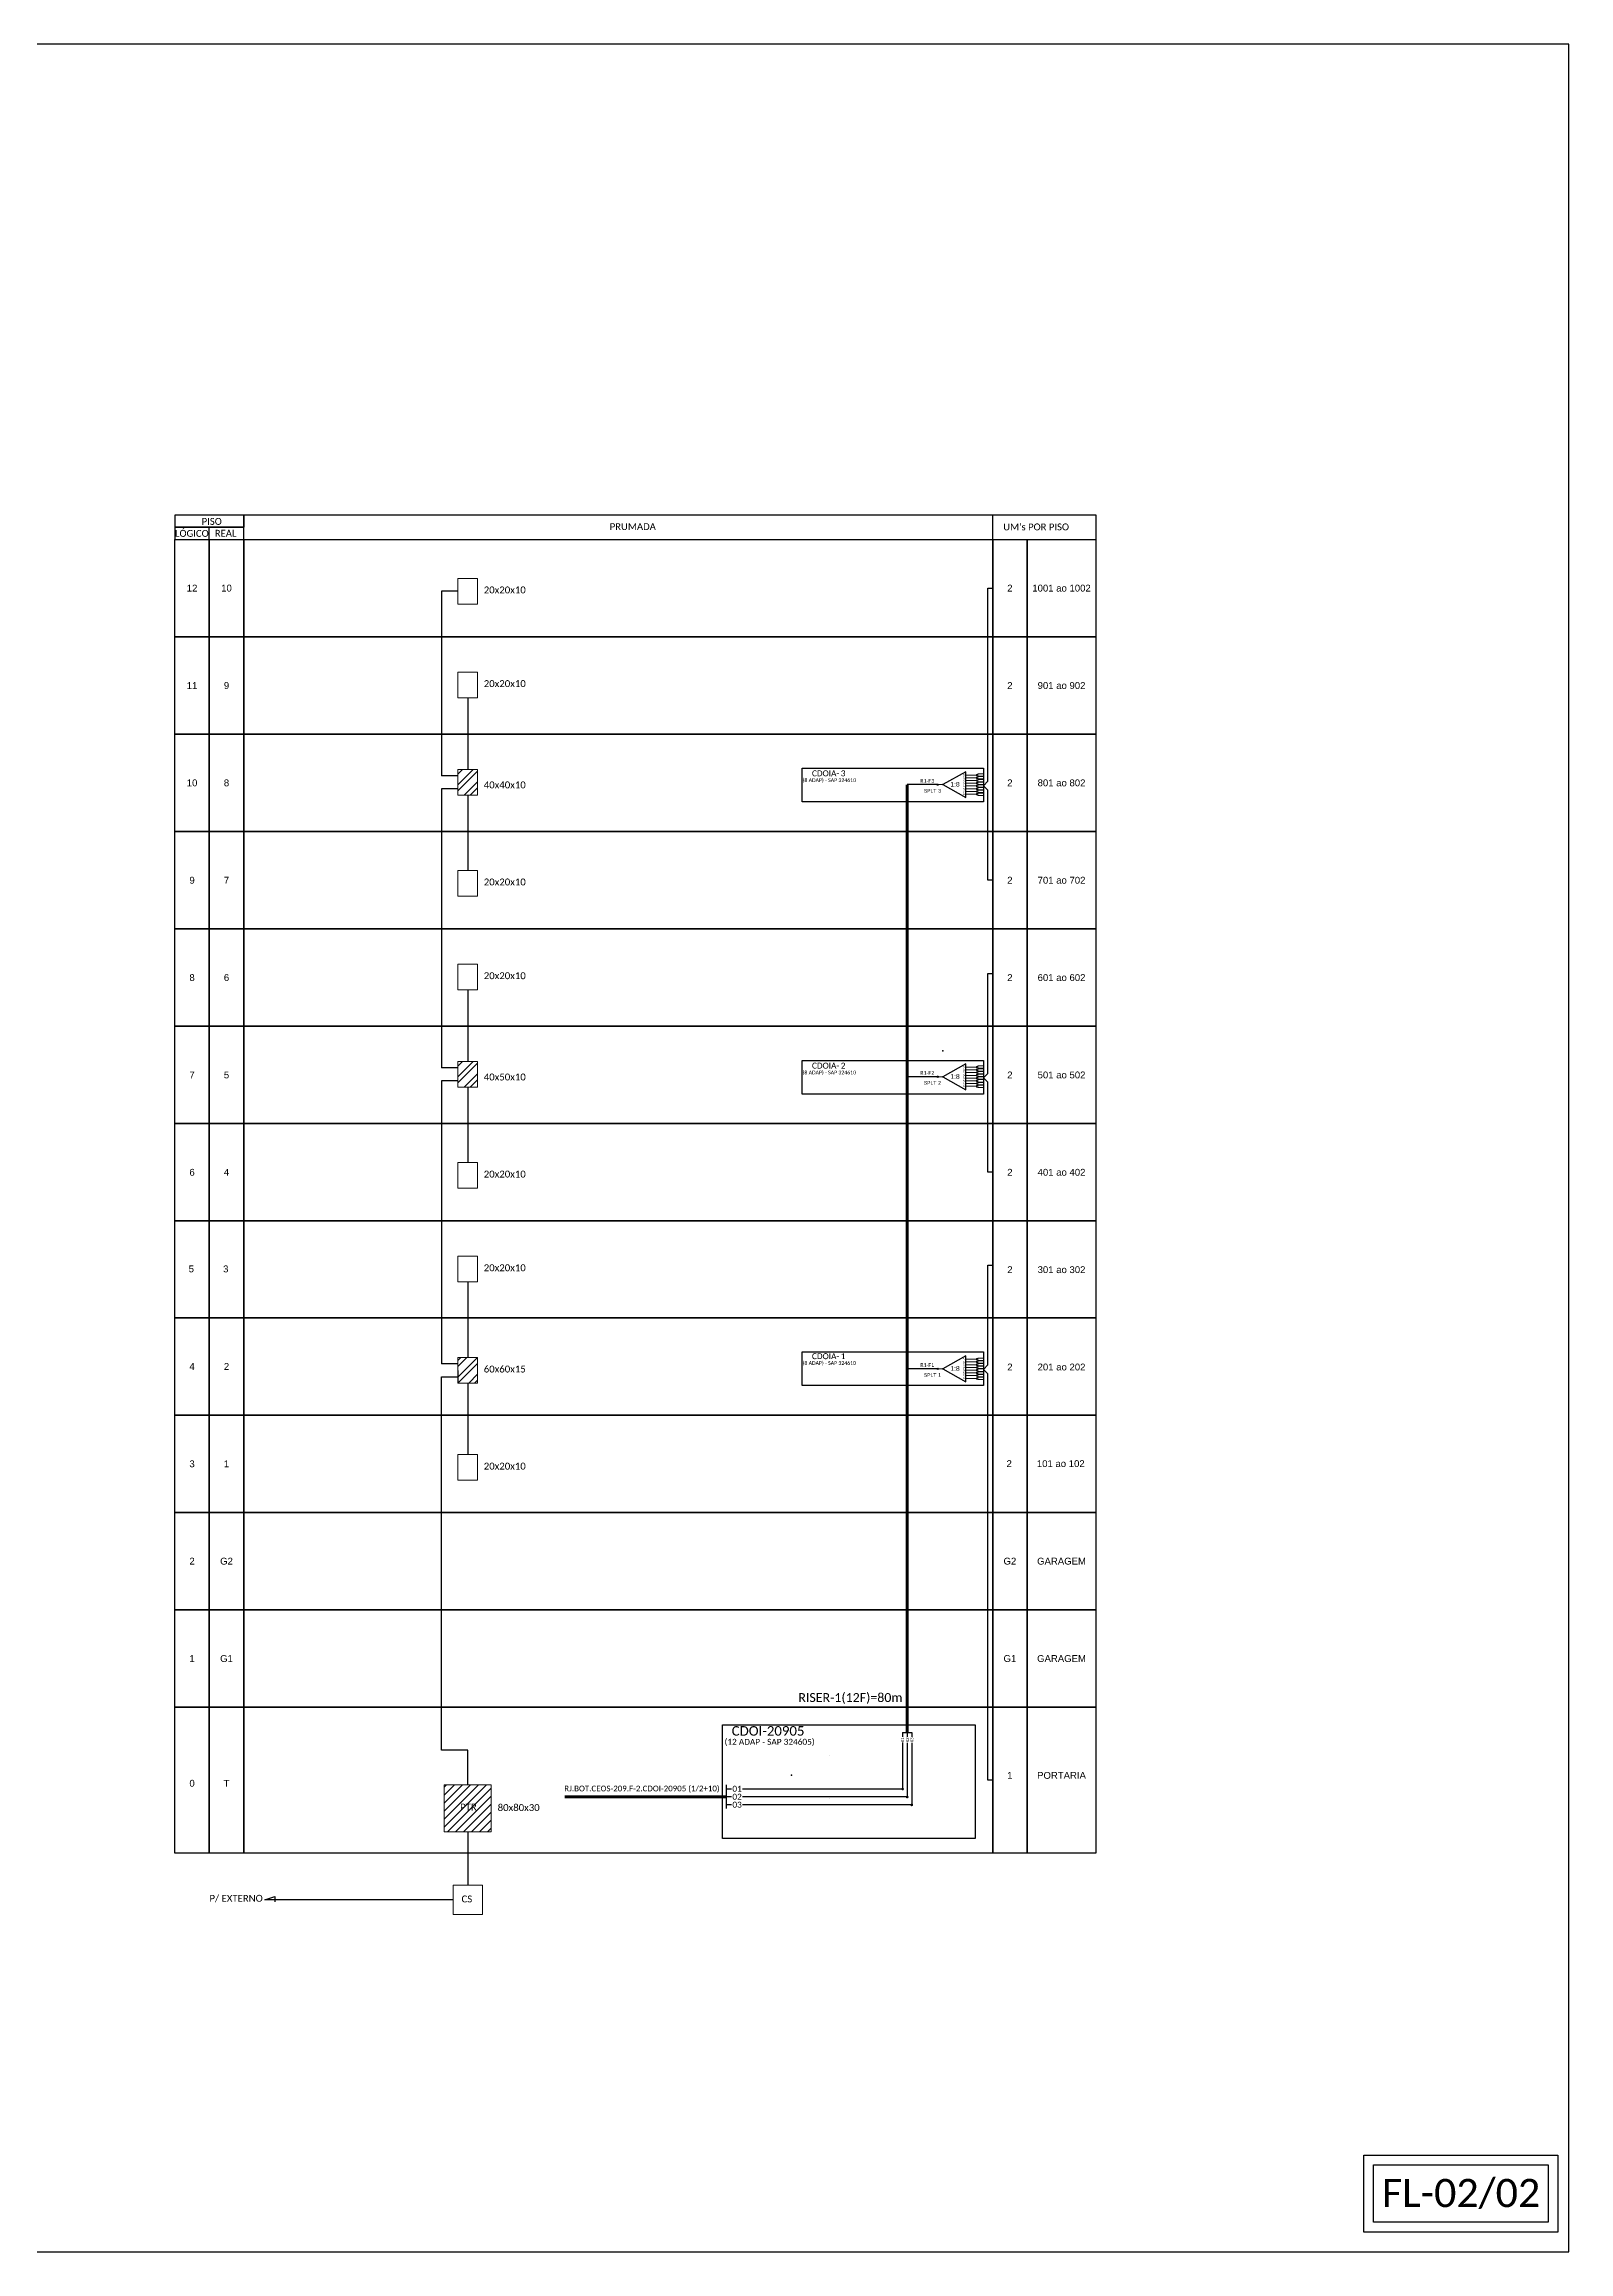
# Model space of a CAD drawing. Extents: x -86 to 1625, y 705 to 1299.
# Drawn here: x 1215 to 1625, y 705 to 1299 of the extents above; entities that cross this region are included whole.
import ezdxf
from ezdxf.enums import TextEntityAlignment as Align

# ---------------------------------------------------------------- set-up
doc = ezdxf.new("R2010")
doc.units = 0
doc.styles.add('ARIAL', font='arial.ttf')
doc.styles.add('WMF-Calibri0', font='calibri.ttf')
pattern_1 = [(45, (-109.213, -16.069), (-2.245064, 2.245064), []), (45, (-109.213, -14.4816), (-2.245064, 2.245064), [])]

# ---------------------------------------------------------------- blocks, each defined once
blk = doc.blocks.new('CDOI-12 ADAP SAP 05 ESQ')
at = {"color": 1}
blk.add_lwpolyline([(5016.02, -490.32), (5016.02, -490.32), (5016.02, -490.32), (4962.89, -490.32), (4962.89, -466.43), (4962.89, -466.43)], dxfattribs=at)
blk.add_lwpolyline([(4962.89, -466.43), (5016.02, -466.43), (5016.02, -490.32), (4962.89, -490.32)], close=True, dxfattribs=at)
blk = doc.blocks.new('SPLT_1-8_SC-APC')
at = {"color": 1, "lineweight": 0}
blk.add_lwpolyline([(-17.04, -7.55), (-19.26, -7.55)], dxfattribs=at)
at = {"color": 1}
blk.add_lwpolyline([(-7.37, -2.1), (-17.04, -7.55), (-7.37, -13), (-7.37, -2.1)], dxfattribs=at)
at = {"color": 3, "lineweight": 0}
for points in [[(-2.99, -3.51), (-7.37, -3.51)], [(-7.37, -4.66), (-2.99, -4.66)], [(-7.37, -5.82), (-2.99, -5.82)], [(-7.37, -6.97), (-2.99, -6.97)], [(-7.37, -8.12), (-2.99, -8.12)], [(-7.37, -9.28), (-2.99, -9.28)], [(-2.41, -3.02), (-2.41, -4)], [(-2.41, -3.02), (0, -3.02)], [(-2.41, -4), (0, -4)], [(-2.41, -4.17), (-2.41, -5.16)], [(-2.41, -4.17), (0, -4.17)], [(-2.41, -5.16), (0, -5.16)], [(-2.41, -5.32), (-2.41, -6.31)], [(-2.41, -5.32), (0, -5.32)], [(-2.41, -6.31), (0, -6.31)], [(-2.41, -6.48), (-2.41, -7.46)], [(-2.41, -6.48), (0, -6.48)], [(-2.41, -7.46), (0, -7.46)], [(-2.41, -7.63), (-2.41, -8.62)], [(-2.41, -7.63), (0, -7.63)], [(-2.41, -8.62), (0, -8.62)], [(-2.41, -8.78), (-2.41, -9.77)], [(-2.41, -8.78), (0, -8.78)], [(-7.37, -10.43), (-2.99, -10.43)], [(-7.37, -11.58), (-2.99, -11.58)], [(-2.41, -9.77), (0, -9.77)], [(-2.41, -9.94), (-2.41, -10.92)], [(-2.41, -9.94), (0, -9.94)], [(-2.41, -10.92), (0, -10.92)], [(-2.41, -11.09), (-2.41, -12.08)], [(-2.41, -11.09), (0, -11.09)], [(-2.41, -12.08), (0, -12.08)]]:
    blk.add_lwpolyline(points, dxfattribs=at)
for points in [[(-2.99, -3.22), (-2.41, -3.22), (-2.41, -3.8), (-2.99, -3.8)], [(-2.99, -4.38), (-2.41, -4.38), (-2.41, -4.95), (-2.99, -4.95)], [(-2.99, -5.53), (-2.41, -5.53), (-2.41, -6.1), (-2.99, -6.1)], [(-2.99, -6.68), (-2.41, -6.68), (-2.41, -7.26), (-2.99, -7.26)], [(-2.99, -7.84), (-2.41, -7.84), (-2.41, -8.41), (-2.99, -8.41)], [(-2.99, -8.99), (-2.41, -8.99), (-2.41, -9.56), (-2.99, -9.56)], [(-2.99, -10.14), (-2.41, -10.14), (-2.41, -10.72), (-2.99, -10.72)], [(-2.99, -11.3), (-2.41, -11.3), (-2.41, -11.87), (-2.99, -11.87)]]:
    blk.add_lwpolyline(points, close=True, dxfattribs=at)
at = {"color": 1, "style": 'ARIAL'}
for s, height, p in [('1:8', 2, (-13.91, -8.4)), ('S1', 0.75, (-8.74, -3.78)), ('S2', 0.75, (-8.74, -4.97)), ('S3', 0.75, (-8.74, -6.18)), ('S4', 0.75, (-8.74, -7.36)), ('S5', 0.75, (-8.74, -8.57)), ('S6', 0.75, (-8.74, -9.69)), ('S7', 0.75, (-8.74, -10.78)), ('S8', 0.75, (-8.74, -11.9))]:
    blk.add_text(s, height=height, dxfattribs=at).set_placement(p)

msp = doc.modelspace()

# ---------------------------------------------------------------- hatches: boundary and pattern name
h = msp.add_hatch()
h.set_pattern_fill('STEEL', color=1, style=0)
h.set_pattern_definition([(45, (-109.213, 62.516), (-2.245064, 2.245064), []), (45, (-109.213, 64.1034), (-2.245064, 2.245064), [])])
h.paths.add_polyline_path([(1331.35, 1096.97), (1331.35, 1103.86), (1326.05, 1103.86), (1326.05, 1096.97)])
h = msp.add_hatch(color=3)
h.dxf.hatch_style = 1
edge = h.paths.add_edge_path()
edge.add_arc((1455.1, 1099.79), 0.164, 0, 360)
h = msp.add_hatch()
h.set_pattern_fill('STEEL', color=1, style=0)
h.set_pattern_definition(pattern_1)
h.paths.add_polyline_path([(1331.35, 1018.38), (1331.35, 1025.28), (1326.05, 1025.28), (1326.05, 1018.38)])
h = msp.add_hatch(color=3)
h.dxf.hatch_style = 1
edge = h.paths.add_edge_path()
edge.add_arc((1455.1, 1021.2), 0.164, 0, 360)
h = msp.add_hatch()
h.set_pattern_fill('STEEL', color=1, style=0)
h.set_pattern_definition(pattern_1)
h.paths.add_polyline_path([(1326.05, 938.74), (1331.35, 938.74), (1331.35, 945.64), (1326.05, 945.64)])
h = msp.add_hatch(color=3)
h.dxf.hatch_style = 1
edge = h.paths.add_edge_path()
edge.add_arc((1455.1, 942.62), 0.164, 0, 360)
h = msp.add_hatch()
h.set_pattern_fill('ANSI31', color=1, scale=0.48)
h.set_pattern_definition([(45, (905.9931, 2967.643), (-1.0776307, 1.0776307), [])])
h.paths.add_polyline_path([(1335.03, 830.64), (1322.38, 830.64), (1322.38, 817.99), (1335.03, 817.99)])
h.paths.add_polyline_path([(1326.17, 823.3), (1331.61, 823.3), (1331.61, 826.08), (1326.17, 826.08)], flags=24)
h = msp.add_hatch(color=3)
h.dxf.hatch_style = 1
edge = h.paths.add_edge_path()
edge.add_arc((1445.65, 829.54), 0.374, 0, 360)
h = msp.add_hatch(color=3)
h.dxf.hatch_style = 1
edge = h.paths.add_edge_path()
edge.add_arc((1446.89, 827.41), 0.374, 0, 360)
h = msp.add_hatch(color=3)
h.dxf.hatch_style = 1
edge = h.paths.add_edge_path()
edge.add_arc((1448.12, 825.27), 0.374, 0, 360)

# ---------------------------------------------------------------- linework, layer by layer
for points in [[(786.29, 705.02), (1624.85, 705.02), (1624.85, 1299.02), (786.29, 1299.02), (786.29, 705.02)], [(1399.66, 825.27), (1398.23, 825.27)], [(1448.12, 825.27), (1402.55, 825.27)]]:
    msp.add_lwpolyline(points)
at = {"color": 7}
for points in [[(1249.91, 1169.04), (1268.43, 1169.04), (1268.43, 1172.33), (1249.91, 1172.33)], [(1249.91, 1165.75), (1268.43, 1165.75), (1268.43, 1169.04), (1249.91, 1169.04)], [(1249.91, 1165.75), (1259.17, 1165.75), (1259.17, 1139.56), (1249.91, 1139.56)], [(1259.17, 1165.75), (1268.43, 1165.75), (1268.43, 1139.56), (1259.17, 1139.56)], [(1268.43, 1165.75), (1469.89, 1165.75), (1469.89, 1139.56), (1268.43, 1139.56)], [(1469.89, 1165.75), (1479.14, 1165.75), (1479.14, 1139.56), (1469.89, 1139.56)], [(1479.14, 1165.75), (1497.66, 1165.75), (1497.66, 1139.56), (1479.14, 1139.56)], [(1249.91, 1139.56), (1259.17, 1139.56), (1259.17, 1113.36), (1249.91, 1113.36)], [(1259.17, 1139.56), (1268.43, 1139.56), (1268.43, 1113.36), (1259.17, 1113.36)], [(1268.43, 1139.56), (1469.89, 1139.56), (1469.89, 1113.36), (1268.43, 1113.36)], [(1469.89, 1139.56), (1479.14, 1139.56), (1479.14, 1113.36), (1469.89, 1113.36)], [(1479.14, 1139.56), (1497.66, 1139.56), (1497.66, 1113.36), (1479.14, 1113.36)], [(1249.91, 1113.36), (1259.17, 1113.36), (1259.17, 1087.17), (1249.91, 1087.17)], [(1259.17, 1113.36), (1268.43, 1113.36), (1268.43, 1087.17), (1259.17, 1087.17)], [(1268.43, 1113.36), (1469.89, 1113.36), (1469.89, 1087.17), (1268.43, 1087.17)], [(1469.89, 1113.36), (1479.14, 1113.36), (1479.14, 1087.17), (1469.89, 1087.17)], [(1479.14, 1113.36), (1497.66, 1113.36), (1497.66, 1087.17), (1479.14, 1087.17)], [(1249.91, 1087.17), (1259.17, 1087.17), (1259.17, 1060.97), (1249.91, 1060.97)], [(1259.17, 1087.17), (1268.43, 1087.17), (1268.43, 1060.97), (1259.17, 1060.97)], [(1268.43, 1087.17), (1469.89, 1087.17), (1469.89, 1060.97), (1268.43, 1060.97)], [(1469.89, 1087.17), (1479.14, 1087.17), (1479.14, 1060.97), (1469.89, 1060.97)], [(1479.14, 1087.17), (1497.66, 1087.17), (1497.66, 1060.97), (1479.14, 1060.97)], [(1249.91, 1060.97), (1259.17, 1060.97), (1259.17, 1034.78), (1249.91, 1034.78)], [(1259.17, 1060.97), (1268.43, 1060.97), (1268.43, 1034.78), (1259.17, 1034.78)], [(1268.43, 1060.97), (1469.89, 1060.97), (1469.89, 1034.78), (1268.43, 1034.78)], [(1469.89, 1060.97), (1479.14, 1060.97), (1479.14, 1034.78), (1469.89, 1034.78)], [(1479.14, 1060.97), (1497.66, 1060.97), (1497.66, 1034.78), (1479.14, 1034.78)], [(1249.91, 1034.78), (1259.17, 1034.78), (1259.17, 1008.58), (1249.91, 1008.58)], [(1259.17, 1034.78), (1268.43, 1034.78), (1268.43, 1008.58), (1259.17, 1008.58)], [(1268.43, 1034.78), (1469.89, 1034.78), (1469.89, 1008.58), (1268.43, 1008.58)], [(1469.89, 1034.78), (1479.14, 1034.78), (1479.14, 1008.58), (1469.89, 1008.58)], [(1479.14, 1034.78), (1497.66, 1034.78), (1497.66, 1008.58), (1479.14, 1008.58)], [(1249.91, 1008.58), (1259.17, 1008.58), (1259.17, 982.39), (1249.91, 982.39)], [(1259.17, 1008.58), (1268.43, 1008.58), (1268.43, 982.39), (1259.17, 982.39)], [(1268.43, 1008.58), (1469.89, 1008.58), (1469.89, 982.39), (1268.43, 982.39)], [(1469.89, 1008.58), (1479.14, 1008.58), (1479.14, 982.39), (1469.89, 982.39)], [(1479.14, 1008.58), (1497.66, 1008.58), (1497.66, 982.39), (1479.14, 982.39)], [(1249.91, 982.39), (1259.17, 982.39), (1259.17, 956.34), (1249.91, 956.34)], [(1259.17, 982.39), (1268.43, 982.39), (1268.43, 956.34), (1259.17, 956.34)], [(1268.43, 982.39), (1469.89, 982.39), (1469.89, 956.34), (1268.43, 956.34)], [(1469.89, 982.39), (1479.14, 982.39), (1479.14, 956.34), (1469.89, 956.34)], [(1479.14, 982.39), (1497.66, 982.39), (1497.66, 956.34), (1479.14, 956.34)], [(1249.91, 956.34), (1259.17, 956.34), (1259.17, 930.15), (1249.91, 930.15)], [(1259.17, 956.34), (1268.43, 956.34), (1268.43, 930.15), (1259.17, 930.15)], [(1268.43, 956.34), (1469.89, 956.34), (1469.89, 930.15), (1268.43, 930.15)], [(1469.89, 956.34), (1479.14, 956.34), (1479.14, 930.15), (1469.89, 930.15)], [(1479.14, 956.34), (1497.66, 956.34), (1497.66, 930.15), (1479.14, 930.15)], [(1249.91, 930.15), (1259.17, 930.15), (1259.17, 903.95), (1249.91, 903.95)], [(1259.17, 930.15), (1268.43, 930.15), (1268.43, 903.95), (1259.17, 903.95)], [(1268.43, 930.15), (1469.89, 930.15), (1469.89, 903.95), (1268.43, 903.95)], [(1469.89, 930.15), (1479.14, 930.15), (1479.14, 903.95), (1469.89, 903.95)], [(1479.14, 930.15), (1497.66, 930.15), (1497.66, 903.95), (1479.14, 903.95)], [(1249.91, 903.95), (1259.17, 903.95), (1259.17, 877.76), (1249.91, 877.76)], [(1259.17, 903.95), (1268.43, 903.95), (1268.43, 877.76), (1259.17, 877.76)], [(1268.43, 903.95), (1469.89, 903.95), (1469.89, 877.76), (1268.43, 877.76)], [(1469.89, 903.95), (1479.14, 903.95), (1479.14, 877.76), (1469.89, 877.76)], [(1479.14, 903.95), (1497.66, 903.95), (1497.66, 877.76), (1479.14, 877.76)], [(1249.91, 877.76), (1259.17, 877.76), (1259.17, 851.56), (1249.91, 851.56)], [(1259.17, 877.76), (1268.43, 877.76), (1268.43, 851.56), (1259.17, 851.56)], [(1268.43, 877.76), (1469.89, 877.76), (1469.89, 851.56), (1268.43, 851.56)], [(1469.89, 877.76), (1479.14, 877.76), (1479.14, 851.56), (1469.89, 851.56)], [(1479.14, 877.76), (1497.66, 877.76), (1497.66, 851.56), (1479.14, 851.56)], [(1249.91, 851.56), (1259.17, 851.56), (1259.17, 812.27), (1249.91, 812.27)], [(1259.17, 851.56), (1268.43, 851.56), (1268.43, 812.27), (1259.17, 812.27)], [(1268.43, 851.56), (1469.89, 851.56), (1469.89, 812.27), (1268.43, 812.27)], [(1469.89, 851.56), (1479.14, 851.56), (1479.14, 812.27), (1469.89, 812.27)], [(1479.14, 851.56), (1497.66, 851.56), (1497.66, 812.27), (1479.14, 812.27)]]:
    msp.add_lwpolyline(points, close=True, dxfattribs=at)
for points in [[(1268.43, 1165.75), (1497.69, 1165.75), (1497.69, 1172.33), (1268.43, 1172.33), (1268.43, 1172.33), (1268.43, 1169.04)], [(1469.89, 1165.75), (1469.89, 1172.33)], [(1259.17, 1165.75), (1259.17, 1169.04)]]:
    msp.add_lwpolyline(points, dxfattribs=at)
at = {"color": 0, "lineweight": 0}
for points in [[(1326.05, 1155.28), (1331.35, 1155.28), (1331.35, 1148.38), (1326.05, 1148.38)], [(1326.05, 1130.06), (1331.35, 1130.06), (1331.35, 1123.16), (1326.05, 1123.16)], [(1326.05, 1076.69), (1331.35, 1076.69), (1331.35, 1069.79), (1326.05, 1069.79)], [(1326.05, 1051.47), (1331.35, 1051.47), (1331.35, 1044.58), (1326.05, 1044.58)], [(1326.05, 998.11), (1331.35, 998.11), (1331.35, 991.21), (1326.05, 991.21)], [(1326.05, 972.89), (1331.35, 972.89), (1331.35, 965.99), (1326.05, 965.99)], [(1326.05, 919.52), (1331.35, 919.52), (1331.35, 912.62), (1326.05, 912.62)]]:
    msp.add_lwpolyline(points, close=True, dxfattribs=at)
at = {"color": 3}
for points in [[(1469.89, 1074.07), (1468.57, 1074.07), (1468.56, 1098.28), (1467.42, 1099.49), (1468.56, 1100.7), (1468.56, 1152.66), (1469.89, 1152.66)], [(1321.64, 1151.83), (1321.61, 1102.14)], [(1326.05, 1151.83), (1321.64, 1151.83)], [(1328.7, 1123.16), (1328.7, 1103.86)], [(1326.05, 1102.14), (1321.61, 1102.14)], [(1321.66, 1098.69), (1321.61, 1023.56)], [(1326.05, 1098.69), (1321.66, 1098.69)], [(1328.7, 1096.97), (1328.7, 1076.69)], [(1469.89, 995.49), (1468.57, 995.49), (1468.56, 1019.7), (1467.42, 1020.9), (1468.56, 1022.11), (1468.56, 1048.93), (1469.89, 1048.93)], [(1328.7, 1044.58), (1328.7, 1025.28)], [(1326.05, 1023.56), (1321.61, 1023.56)], [(1326.05, 1020.11), (1321.61, 1020.11)], [(1321.61, 1020.11), (1321.61, 943.91)], [(1328.7, 1018.38), (1328.7, 998.11)], [(1469.89, 831.92), (1468.56, 831.92), (1468.56, 941.26), (1467.42, 942.47), (1468.56, 943.68), (1468.56, 970.49), (1469.89, 970.49)], [(1328.7, 965.99), (1328.7, 945.64)], [(1326.05, 943.91), (1321.61, 943.91)], [(1328.7, 830.64), (1328.7, 839.96), (1321.62, 839.96), (1321.62, 940.47), (1326.05, 940.47)], [(1326.05, 942.19), (1326.05, 938.74)], [(1328.7, 938.74), (1328.7, 919.52)], [(1399.66, 829.54), (1398.23, 829.54)], [(1445.65, 829.54), (1402.55, 829.54)]]:
    msp.add_lwpolyline(points, dxfattribs=at)
at = {"color": 1, "lineweight": 0}
for points in [[(1326.05, 1103.86), (1331.35, 1103.86), (1331.35, 1096.97), (1326.05, 1096.97)], [(1326.05, 1025.28), (1331.35, 1025.28), (1331.35, 1018.38), (1326.05, 1018.38)], [(1326.05, 945.64), (1331.35, 945.64), (1331.35, 938.74), (1326.05, 938.74)], [(1322.38, 830.64), (1335.03, 830.64), (1335.03, 817.99), (1322.38, 817.99)]]:
    msp.add_lwpolyline(points, close=True, dxfattribs=at)
at = {"color": 1}
for points in [[(1418.65, 1104.18), (1467.42, 1104.18), (1467.42, 1095.13), (1418.65, 1095.13)], [(1418.65, 1025.59), (1467.42, 1025.59), (1467.42, 1016.54), (1418.65, 1016.54)], [(1418.65, 947.16), (1467.42, 947.16), (1467.42, 938.11), (1418.65, 938.11)], [(1569.68, 731.02), (1621.89, 731.02), (1621.89, 710.36), (1569.68, 710.36)], [(1572.29, 728.41), (1619.28, 728.41), (1619.28, 712.97), (1572.29, 712.97)]]:
    msp.add_lwpolyline(points, close=True, dxfattribs=at)
at = {"color": 5, "const_width": 0.88}
msp.add_lwpolyline([(1446.89, 1099.79), (1446.89, 859.2), (1446.89, 859.2), (1446.89, 844.76)], dxfattribs=at)
at = {"color": 5}
for points in [[(1455.1, 1099.79), (1446.89, 1099.79)], [(1455.1, 1021.2), (1446.89, 1021.2)], [(1455.1, 942.62), (1446.89, 942.62)], [(1445.67, 844.76), (1445.67, 843.6)], [(1445.67, 844.76), (1448.12, 844.76)], [(1446.89, 844.76), (1446.89, 843.6)], [(1448.12, 844.76), (1448.12, 843.6)], [(1425.99, 838.44), (1425.99, 838.44)], [(1445.66, 842.03), (1445.65, 829.54), (1445.65, 829.54)], [(1446.89, 841.94), (1446.89, 827.41), (1446.89, 827.41)], [(1448.12, 841.94), (1448.12, 825.27), (1448.12, 825.27)], [(1425.99, 827.11), (1425.99, 827.11)]]:
    msp.add_lwpolyline(points, dxfattribs=at)
at = {"color": 1, "const_width": 0.8}
msp.add_lwpolyline([(1354.78, 827.41), (1398.23, 827.41)], dxfattribs=at)
at = {"color": 1}
for points in [[(1398.23, 830.65), (1398.23, 824.31)], [(1328.7, 817.99), (1328.7, 803.67)], [(1324.77, 799.74), (1274.1, 799.74), (1276.8, 800.63), (1276.8, 799.2)]]:
    msp.add_lwpolyline(points, dxfattribs=at)
at = {"color": 2}
for points in [[(1399.66, 827.41), (1398.23, 827.41)], [(1446.89, 827.41), (1402.55, 827.41)]]:
    msp.add_lwpolyline(points, dxfattribs=at)
at = {"color": 7, "lineweight": 0}
msp.add_lwpolyline([(1324.77, 803.67), (1332.64, 803.67), (1332.64, 795.8), (1324.77, 795.8)], close=True, dxfattribs=at)
at = {"color": 3}
for centre in [(1455.1, 1099.79), (1455.1, 1021.2), (1455.1, 942.62)]:
    msp.add_circle(centre, 0.164, dxfattribs=at)
at = {"color": 7}
for p in [(1249.91, 1139.56), (1249.91, 1113.36), (1249.91, 1087.17), (1249.91, 1060.97), (1249.91, 1034.78), (1249.91, 1008.58), (1249.91, 982.39), (1249.91, 956.34), (1249.91, 930.15), (1249.91, 903.95), (1249.91, 877.76)]:
    msp.add_point(p, dxfattribs=at)
for p in [(1456.52, 1099.79), (1456.52, 1028.17), (1456.52, 1021.2), (1456.52, 942.62), (1415.81, 833.25)]:
    msp.add_point(p)

# ---------------------------------------------------------------- block references
at = {"color": 3, "xscale": 0.6400000000000001, "yscale": 0.6400000000000001, "zscale": 0.6400000000000001}
for p in [(1467.42, 1104.62), (1467.42, 1026.03), (1467.42, 947.45)]:
    msp.add_blockref('SPLT_1-8_SC-APC', p, dxfattribs=at)
at = {"xscale": 1.28, "yscale": 1.28, "zscale": 1.28}
msp.add_blockref('CDOI-12 ADAP SAP 05 ESQ', (-4955.3, 1443.88), dxfattribs=at)

# ---------------------------------------------------------------- texts
at = {"color": 7, "style": 'WMF-Calibri0'}
for s, p in [('     PISO', (1253.88, 1169.69)), ('  LÓGICO', (1248.65, 1166.47)), ('    REAL', (1258.06, 1166.51)), ('PRUMADA', (1366.87, 1168.3)), ("UM's POR PISO", (1472.71, 1168.21))]:
    msp.add_text(s, height=1.84, dxfattribs=at).set_placement(p)
at = {"color": 7, "style": 'ARIAL'}
for s, p in [('12', (1254.54, 1152.66)), ('10', (1263.8, 1152.66)), ('2', (1474.51, 1152.66)), ('1001 ao 1002', (1488.4, 1152.66)), ('11', (1254.54, 1126.46)), ('9', (1263.8, 1126.46)), ('2', (1474.51, 1126.46)), ('901 ao 902', (1488.4, 1126.46)), ('10', (1254.54, 1100.27)), ('8', (1263.8, 1100.27)), ('2', (1474.51, 1100.27)), ('801 ao 802', (1488.4, 1100.27)), ('9', (1254.54, 1074.07)), ('7', (1263.8, 1074.07)), ('2', (1474.51, 1074.07)), ('701 ao 702', (1488.4, 1074.07)), ('8', (1254.54, 1047.88)), ('6', (1263.8, 1047.88)), ('2', (1474.51, 1047.88)), ('601 ao 602', (1488.4, 1047.88)), ('7', (1254.54, 1021.68)), ('5', (1263.8, 1021.68)), ('2', (1474.51, 1021.68)), ('501 ao 502', (1488.4, 1021.68)), ('6', (1254.54, 995.49)), ('4', (1263.8, 995.49)), ('2', (1474.51, 995.49)), ('401 ao 402', (1488.4, 995.49)), ('5', (1254.34, 969.49)), ('3', (1263.6, 969.49)), ('2', (1474.51, 969.29)), ('301 ao 302', (1488.4, 969.29)), ('4', (1254.54, 943.25)), ('2', (1263.8, 943.25)), ('2', (1474.51, 943.1)), ('201 ao 202', (1488.4, 943.1)), ('3', (1254.54, 917.05)), ('1', (1263.8, 917.05)), ('2', (1474.32, 917.1)), ('101 ao 102', (1488.2, 917.1)), ('2', (1254.54, 890.86)), ('G2', (1263.8, 890.86)), ('G2', (1474.51, 890.86)), ('GARAGEM', (1488.4, 890.86)), ('1', (1254.54, 864.66)), ('G1', (1263.8, 864.66)), ('G1', (1474.51, 864.66)), ('GARAGEM', (1488.4, 864.66)), ('0', (1254.54, 831.1)), ('T', (1263.8, 831.1)), ('1', (1474.51, 833.22)), ('PORTARIA', (1488.4, 833.22))]:
    msp.add_text(s, height=1.84, dxfattribs=at).set_placement(p, align=Align.MIDDLE_CENTER)
at = {"style": 'WMF-Calibri0'}
for s, height, p in [('20x20x10', 1.854, (1333, 1151.25)), ('20x20x10', 1.854, (1333, 1126.04)), ('20x20x10', 1.854, (1333, 1072.67)), ('20x20x10', 1.854, (1333, 1047.45)), ('20x20x10', 1.854, (1333, 994.08)), ('20x20x10', 1.854, (1333, 968.87)), ('20x20x10', 1.854, (1333, 915.5)), ('01', 1.6, (1399.87, 828.82)), ('02', 1.6, (1399.87, 826.68)), ('03', 1.6, (1399.87, 824.54)), ('PTR', 1.854, (1326.63, 823.77)), ('80x80x30', 1.854, (1336.74, 823.63)), ('P/ EXTERNO', 1.854, (1259.21, 799.22)), ('CS', 1.854, (1327.02, 799.04))]:
    msp.add_text(s, height=height, dxfattribs=at).set_placement(p)
at = {"color": 1, "style": 'WMF-Calibri0'}
for s, height, p in [('40x40x10', 1.854, (1333, 1098.79)), ('CDOIA-', 1.6, (1421.27, 1102.03)), ('3', 1.6, (1429.02, 1102.03)), ('40x50x10', 1.854, (1333, 1020.2)), ('CDOIA-', 1.6, (1421.27, 1023.38)), ('2', 1.6, (1429.02, 1023.38)), ('CDOIA-', 1.6, (1421.27, 945.21)), ('1', 1.6, (1429.02, 945.21)), ('60x60x15', 1.854, (1333, 941.62)), ('CDOI-20905', 2.56, (1399.69, 843.91)), ('RJ.BOT.CEOS-209.F-2.CDOI-20905 (1/2+10)', 1.536, (1354.64, 828.92)), ('FL-02/02', 7.59, (1574.58, 717.06))]:
    msp.add_text(s, height=height, dxfattribs=at).set_placement(p)
for s, height, p in [('(8 ADAP) - SAP 324610', 1, (1425.95, 1100.49)), ('(8 ADAP) - SAP 324610', 1, (1425.95, 1021.84)), ('(8 ADAP) - SAP 324610', 1, (1425.95, 943.67)), ('(12 ADAP - SAP 324605)', 1.6, (1409.88, 841.45))]:
    msp.add_text(s, height=height, dxfattribs=at).set_placement(p, align=Align.CENTER)
at = {"color": 5, "style": 'WMF-Calibri0'}
for s, height, p in [('R1-F', 1.024, (1450.42, 1100.29)), ('R1-F', 1.024, (1450.42, 1021.71)), ('R1-F', 1.024, (1450.42, 943.12)), ('RISER-1(12F)=80m', 2.4, (1417.61, 852.96))]:
    msp.add_text(s, height=height, dxfattribs=at).set_placement(p)
at = {"color": 5, "style": 'ARIAL'}
for s, p in [('3', (1453.79, 1100.31)), ('2', (1453.79, 1021.72)), ('1', (1453.79, 943.14))]:
    msp.add_text(s, height=0.96, dxfattribs=at).set_placement(p, align=Align.CENTER)
at = {"color": 7, "style": 'ARIAL'}
for s, p in [('SPLT', (1453.04, 1097.65)), ('3', (1455.6, 1097.65)), ('SPLT', (1453.04, 1019.07)), ('2', (1455.6, 1019.07)), ('SPLT', (1453.04, 940.48)), ('1', (1455.6, 940.48))]:
    msp.add_text(s, height=0.96, dxfattribs=at).set_placement(p, align=Align.CENTER)
at = {"style": 'ARIAL'}
for s, p in [('01', (1445.66, 842.81)), ('02', (1446.96, 842.81)), ('03', (1448.13, 842.81))]:
    msp.add_text(s, height=0.794, rotation=90, dxfattribs=at).set_placement(p, align=Align.MIDDLE_CENTER)

doc.saveas('drawing.dxf')
